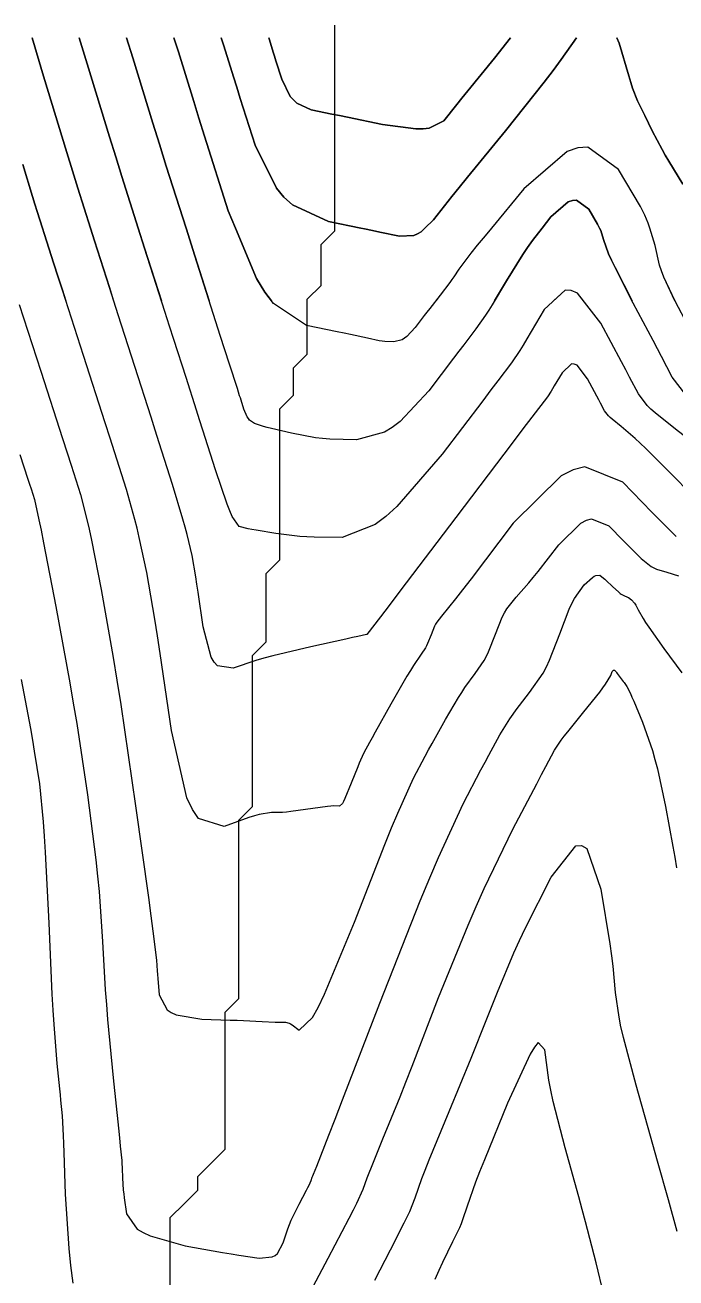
# Model space of a CAD drawing. Header units: metres. Extents: x 837475 to 838479, y 1189012 to 1191015.
# Drawn here: x 838301.2 to 838348.7, y 1190923.4 to 1191014.8 of the extents above; entities that cross this region are included whole.
import ezdxf

# ---------------------------------------------------------------- set-up
doc = ezdxf.new("R2010")
doc.units = ezdxf.units.M
doc.header["$LTSCALE"] = 0.3
for name, color, linetype in [('COTAS 10', 1, 'Continuous'), ('COTAS INT', 252, 'Continuous'), ('DRENAJE', 5, 'Continuous')]:
    doc.layers.add(name, color=color, linetype=linetype)

msp = doc.modelspace()

# ---------------------------------------------------------------- linework, layer by layer
at = {"layer": 'COTAS 10', "elevation": 1690}
msp.add_lwpolyline([(838330.422, 1191000), (838330.136, 1190999.725), (838329.87, 1190999.576), (838329.599, 1190999.468), (838328.574, 1190999.421), (838327.135, 1190999.717), (838326.602, 1190999.826), (838326.011, 1190999.947), (838325.75, 1191000), (838323.392, 1191000.479), (838320.745, 1191001.706), (838320.136, 1191002.263), (838319.581, 1191002.916), (838318.024, 1191006.061), (838316.943, 1191009.46), (838316.687, 1191010.272), (838316.451, 1191011.027), (838315.754, 1191013.292), (838315.561, 1191013.872), (838315.754, 1191013.292), (838316.451, 1191011.027), (838316.687, 1191010.272), (838316.943, 1191009.46), (838318.024, 1191006.061), (838319.581, 1191002.916), (838320.136, 1191002.263), (838320.745, 1191001.706), (838323.392, 1191000.479), (838325.75, 1191000), (838326.011, 1190999.947), (838326.602, 1190999.826), (838327.135, 1190999.717), (838328.574, 1190999.421), (838329.599, 1190999.468), (838329.87, 1190999.576), (838330.136, 1190999.725), (838330.422, 1191000), (838331.052, 1191000.605), (838332.391, 1191002.3), (838332.923, 1191002.962), (838333.526, 1191003.709), (838336.288, 1191007.104), (838339.122, 1191010.656), (838339.77, 1191011.501), (838340.358, 1191012.287), (838341.465, 1191013.872), (838340.358, 1191012.287), (838339.77, 1191011.501), (838339.122, 1191010.656), (838336.288, 1191007.104), (838333.526, 1191003.709), (838332.923, 1191002.962), (838332.391, 1191002.3), (838331.052, 1191000.605)], close=True, dxfattribs=at)
at = {"layer": 'COTAS 10'}
for points, elevation in [([(838349.237, 1191003.216), (838348.207, 1191004.885), (838347.957, 1191005.313), (838347.722, 1191005.727), (838347.003, 1191007.1), (838346.459, 1191008.214), (838346.336, 1191008.464), (838346.224, 1191008.689), (838345.916, 1191009.294), (838345.573, 1191010.205), (838345.439, 1191010.623), (838345.288, 1191011.114), (838344.601, 1191013.484), (838344.421, 1191013.872), (838344.601, 1191013.484), (838345.288, 1191011.114), (838345.439, 1191010.623), (838345.573, 1191010.205), (838345.916, 1191009.294), (838346.224, 1191008.689), (838346.336, 1191008.464), (838346.459, 1191008.214), (838347.003, 1191007.1), (838347.722, 1191005.727), (838347.957, 1191005.313), (838348.207, 1191004.885), (838349.237, 1191003.216)], 1690), ([(838301.088, 1191004.641), (838301.796, 1191002.31), (838301.969, 1191001.747), (838302.132, 1191001.22), (838302.516, 1191000), (838302.638, 1190999.612), (838303.346, 1190997.408), (838303.637, 1190996.506), (838303.969, 1190995.476), (838304.221, 1190994.695)], 1700), ([(838348.748, 1190977.517), (838347.829, 1190978.439), (838347.437, 1190978.837), (838346.984, 1190979.298), (838344.85, 1190981.479), (838342.087, 1190982.593), (838341.239, 1190982.38), (838340.354, 1190981.942), (838336.857, 1190978.477), (838333.782, 1190974.435), (838333.164, 1190973.632), (838332.647, 1190972.966), (838331.619, 1190971.703), (838331.279, 1190971.272), (838331.195, 1190971.13), (838331.116, 1190970.978), (838330.864, 1190970.35), (838330.617, 1190969.711), (838330.539, 1190969.552), (838330.458, 1190969.402), (838330.133, 1190968.927), (838329.583, 1190968.111), (838329.36, 1190967.746), (838329.106, 1190967.32), (838327.933, 1190965.279), (838326.795, 1190963.256), (838326.563, 1190962.842), (838326.367, 1190962.49), (838325.959, 1190961.747), (838325.714, 1190961.204), (838325.62, 1190960.979), (838325.515, 1190960.72), (838325.043, 1190959.517), (838324.58, 1190958.399), (838324.481, 1190958.194), (838324.394, 1190958.035), (838324.185, 1190957.842), (838323.775, 1190957.876), (838323.561, 1190957.86), (838323.303, 1190957.834), (838320.626, 1190957.455), (838320.31, 1190957.42), (838320.022, 1190957.395), (838319.228, 1190957.374), (838318.328, 1190957.242), (838317.975, 1190957.146), (838317.577, 1190957.024), (838315.762, 1190956.369), (838313.89, 1190956.942), (838313.456, 1190957.595), (838313.058, 1190958.462), (838311.924, 1190963.375), (838311.101, 1190968.978), (838310.899, 1190970.279), (838310.709, 1190971.473), (838310.118, 1190974.879), (838309.576, 1190977.45), (838309.418, 1190978.117), (838309.256, 1190978.764), (838308.639, 1190980.936), (838307.77, 1190983.677), (838307.448, 1190984.682), (838307.092, 1190985.794), (838305.511, 1190990.701), (838303.969, 1190995.476), (838303.637, 1190996.506), (838303.346, 1190997.408), (838302.638, 1190999.612), (838302.516, 1191000), (838302.132, 1191001.22), (838301.969, 1191001.747), (838301.796, 1191002.31), (838301.088, 1191004.641)], 1700), ([(838343.466, 1190922.206), (838342.914, 1190924.557), (838342.138, 1190927.536), (838341.898, 1190928.429), (838341.647, 1190929.352), (838340.649, 1190932.931), (838339.771, 1190936.322), (838339.595, 1190937.127), (838339.448, 1190937.874), (838339.159, 1190940.087), (838338.681, 1190940.604), (838338.415, 1190940.281), (838338.092, 1190939.757), (838336.44, 1190936.183), (838334.753, 1190932.056), (838334.407, 1190931.183), (838334.114, 1190930.427), (838333.494, 1190928.671), (838333.163, 1190927.67), (838333.052, 1190927.389), (838332.933, 1190927.107), (838332.434, 1190926.077), (838331.705, 1190924.568), (838331.441, 1190923.984), (838331.149, 1190923.328)], 1710)]:
    msp.add_lwpolyline(points, dxfattribs=dict(at, elevation=elevation))
at = {"layer": 'COTAS INT'}
for points, elevation in [([(838349.96, 1190980.473), (838348.288, 1190982.182), (838346.531, 1190983.937), (838346.128, 1190984.322), (838345.762, 1190984.663), (838344.739, 1190985.528), (838344.074, 1190986.058), (838343.932, 1190986.187), (838343.809, 1190986.309), (838343.519, 1190986.684), (838343.227, 1190987.239), (838343.103, 1190987.474), (838342.96, 1190987.744), (838342.287, 1190989.015), (838341.518, 1190989.997), (838341.314, 1190990.085), (838341.114, 1190990.093), (838340.423, 1190989.46), (838339.854, 1190988.49), (838339.73, 1190988.286), (838339.622, 1190988.11), (838339.353, 1190987.706), (838338.222, 1190986.22), (838337.57, 1190985.361), (838336.772, 1190984.308), (838332.664, 1190978.89), (838328.587, 1190973.515), (838327.808, 1190972.489), (838327.181, 1190971.664), (838326.181, 1190970.355), (838326.17, 1190970.356), (838326.163, 1190970.356), (838326.149, 1190970.358), (838325.519, 1190970.223), (838325.128, 1190970.136), (838324.643, 1190970.029), (838322.105, 1190969.466), (838319.316, 1190968.802), (838318.672, 1190968.632), (838318.083, 1190968.468), (838316.421, 1190967.923), (838315.297, 1190968.073), (838315.048, 1190968.348), (838314.825, 1190968.723), (838314.245, 1190970.917), (838313.873, 1190973.45), (838313.782, 1190974.039), (838313.696, 1190974.578), (838313.429, 1190976.118), (838313.066, 1190977.655), (838312.921, 1190978.193), (838312.755, 1190978.779), (838311.995, 1190981.3), (838311.033, 1190984.345), (838310.741, 1190985.262), (838310.438, 1190986.21), (838309.252, 1190989.9), (838308.033, 1190993.678), (838307.71, 1190994.681), (838307.394, 1190995.667), (838306.301, 1190999.072), (838306.009, 1191000), (838305.093, 1191002.913), (838304.703, 1191004.173), (838304.29, 1191005.519), (838302.598, 1191011.087), (838301.756, 1191013.872), (838302.598, 1191011.087), (838304.29, 1191005.519), (838304.703, 1191004.173), (838305.093, 1191002.913), (838306.009, 1191000), (838306.301, 1190999.072), (838307.394, 1190995.667), (838307.705, 1190994.695)], 1698), ([(838350.309, 1190984.1), (838348.702, 1190985.344), (838347.224, 1190986.52), (838346.91, 1190986.806), (838346.637, 1190987.076), (838345.993, 1190987.907), (838345.345, 1190989.14), (838345.069, 1190989.662), (838344.752, 1190990.262), (838343.26, 1190993.082), (838341.552, 1190995.261), (838341.099, 1190995.456), (838340.655, 1190995.475), (838339.121, 1190994.07), (838337.858, 1190991.917), (838337.584, 1190991.464), (838337.343, 1190991.073), (838336.746, 1190990.178), (838335.736, 1190988.857), (838335.235, 1190988.199), (838334.638, 1190987.412), (838331.68, 1190983.513), (838328.38, 1190979.703), (838327.567, 1190978.974), (838326.798, 1190978.385), (838324.384, 1190977.435), (838322.344, 1190977.461), (838321.811, 1190977.488), (838321.292, 1190977.524), (838319.529, 1190977.727), (838318.104, 1190977.966), (838317.798, 1190978.024), (838317.529, 1190978.08), (838316.875, 1190978.254), (838316.36, 1190978.979), (838316.179, 1190979.382), (838315.981, 1190979.873), (838315.127, 1190982.375), (838314.213, 1190985.277), (838313.978, 1190986.019), (838313.751, 1190986.735), (838312.993, 1190989.099), (838312.098, 1190991.879), (838311.784, 1190992.857), (838311.441, 1190993.925), (838309.964, 1190998.532), (838309.499, 1191000), (838308.311, 1191003.755), (838307.857, 1191005.211), (838307.405, 1191006.67), (838305.785, 1191011.976), (838305.194, 1191013.872), (838305.785, 1191011.976), (838307.405, 1191006.67), (838307.857, 1191005.211), (838308.311, 1191003.755), (838309.499, 1191000), (838309.964, 1190998.532), (838311.194, 1190994.695)], 1696), ([(838335.493, 1190994.695), (838336.363, 1190996.158), (838337.559, 1190998.083), (838337.907, 1190998.593), (838338.262, 1190999.093), (838338.968, 1191000), (838339.604, 1191000.818), (838340.874, 1191001.915), (838341.183, 1191002.019), (838341.474, 1191002.037), (838342.374, 1191001.384), (838343.012, 1191000.302), (838343.14, 1191000.051), (838343.163, 1191000), (838343.14, 1191000.051), (838343.012, 1191000.302), (838342.374, 1191001.384), (838341.474, 1191002.037), (838341.183, 1191002.019), (838340.874, 1191001.915), (838339.604, 1191000.818), (838338.968, 1191000), (838338.262, 1190999.093), (838337.907, 1190998.593), (838337.559, 1190998.083), (838336.363, 1190996.158), (838335.323, 1190994.41), (838335.074, 1190994.011), (838334.841, 1190993.649), (838334.139, 1190992.649), (838333.251, 1190991.495), (838332.9, 1190991.036), (838332.504, 1190990.516), (838330.697, 1190988.136), (838328.61, 1190985.898), (838328.038, 1190985.469), (838327.469, 1190985.122), (838325.434, 1190984.555), (838323.476, 1190984.611), (838322.956, 1190984.657), (838322.444, 1190984.716), (838320.672, 1190985.037), (838319.218, 1190985.393), (838318.906, 1190985.474), (838318.634, 1190985.547), (838317.983, 1190985.746), (838317.624, 1190986), (838317.537, 1190986.107), (838317.456, 1190986.23), (838317.207, 1190986.807), (838317.005, 1190987.45), (838316.952, 1190987.615), (838316.902, 1190987.774), (838316.734, 1190988.298), (838316.162, 1190990.081), (838315.488, 1190992.183), (838313.627, 1190997.993), (838312.989, 1191000), (838311.55, 1191004.528), (838311.045, 1191006.135), (838310.57, 1191007.655), (838309.108, 1191012.414), (838308.634, 1191013.872), (838309.108, 1191012.414), (838310.57, 1191007.655), (838311.045, 1191006.135), (838311.55, 1191004.528), (838312.989, 1191000), (838313.627, 1190997.993), (838314.683, 1190994.695)], 1694), ([(838349.62, 1190992.875), (838348.669, 1190994.674), (838347.844, 1190996.433), (838347.674, 1190996.881), (838347.529, 1190997.312), (838347.215, 1190998.728), (838346.828, 1191000), (838346.715, 1191000.373), (838346.452, 1191000.947), (838346.136, 1191001.574), (838344.543, 1191004.27), (838342.302, 1191005.899), (838341.576, 1191005.854), (838340.805, 1191005.593), (838337.639, 1191002.859), (838335.266, 1191000), (838334.804, 1190999.444), (838334.241, 1190998.754), (838333.773, 1190998.174), (838332.888, 1190997.005), (838332.523, 1190996.444), (838332.384, 1190996.248), (838332.229, 1190996.035), (838331.533, 1190995.12), (838330.765, 1190994.132), (838330.565, 1190993.873), (838330.371, 1190993.62), (838329.713, 1190992.758), (838329.096, 1190992.097), (838328.927, 1190991.97), (838328.758, 1190991.867), (838328.157, 1190991.699), (838327.497, 1190991.735), (838327.291, 1190991.761), (838327.076, 1190991.793), (838326.22, 1190991.967), (838324.98, 1190992.245), (838324.525, 1190992.342), (838324.02, 1190992.448), (838321.79, 1190992.907), (838319.362, 1190994.504), (838318.732, 1190995.327), (838318.121, 1190996.317), (838316.594, 1191000), (838316.069, 1191001.267), (838314.337, 1191006.712), (838313.927, 1191008.013), (838313.548, 1191009.225), (838312.431, 1191012.853), (838312.092, 1191013.872), (838312.431, 1191012.853), (838313.548, 1191009.225), (838313.927, 1191008.013), (838314.337, 1191006.712), (838316.069, 1191001.267), (838316.594, 1191000), (838318.121, 1190996.317), (838318.732, 1190995.327), (838319.216, 1190994.695)], 1692), ([(838348.659, 1190994.695), (838347.844, 1190996.433), (838347.674, 1190996.881), (838347.529, 1190997.312), (838347.215, 1190998.728), (838346.828, 1191000), (838346.715, 1191000.373), (838346.452, 1191000.947), (838346.136, 1191001.574), (838344.543, 1191004.27), (838342.302, 1191005.899), (838341.576, 1191005.854), (838340.805, 1191005.593), (838337.639, 1191002.859), (838335.266, 1191000), (838334.804, 1190999.444), (838334.241, 1190998.754), (838333.773, 1190998.174), (838332.888, 1190997.005), (838332.523, 1190996.444), (838332.384, 1190996.248), (838332.229, 1190996.035), (838331.533, 1190995.12), (838331.203, 1190994.695)], 1692), ([(838349.465, 1190987.842), (838348.467, 1190989.131), (838347.676, 1190990.638), (838347.384, 1190991.193), (838347.059, 1190991.808), (838345.622, 1190994.525), (838344.288, 1190997.126), (838344.028, 1190997.667), (838343.816, 1190998.131), (838343.446, 1190999.16), (838343.245, 1190999.82), (838343.163, 1191000), (838343.245, 1190999.82), (838343.446, 1190999.16), (838343.816, 1190998.131), (838344.028, 1190997.667), (838344.288, 1190997.126), (838345.535, 1190994.695)], 1694), ([(838341.996, 1190994.695), (838341.552, 1190995.261), (838341.099, 1190995.456), (838340.655, 1190995.475), (838339.804, 1190994.695)], 1696), ([(838300.814, 1190994.442), (838302.392, 1190989.575), (838303.975, 1190984.666), (838304.311, 1190983.621), (838304.603, 1190982.714), (838305.284, 1190980.573), (838305.756, 1190978.749), (838305.915, 1190978.041), (838306.086, 1190977.246), (838306.807, 1190973.64), (838307.678, 1190968.68), (838307.944, 1190967.031), (838308.221, 1190965.262), (838309.312, 1190957.876), (838310.25, 1190951.182), (838310.432, 1190949.849), (838310.579, 1190948.741), (838310.828, 1190946.621), (838310.876, 1190945.839), (838310.897, 1190945.575), (838310.922, 1190945.291), (838311.04, 1190944.091), (838311.602, 1190943.007), (838311.906, 1190942.795), (838312.276, 1190942.621), (838314.151, 1190942.311), (838316.221, 1190942.25), (838316.715, 1190942.232), (838317.173, 1190942.214), (838318.542, 1190942.148), (838319.497, 1190942.099), (838319.695, 1190942.092), (838319.865, 1190942.089), (838320.239, 1190942.099), (838320.507, 1190942.028), (838320.61, 1190941.972), (838320.724, 1190941.901), (838321.242, 1190941.514), (838322.225, 1190942.426), (838322.633, 1190943.173), (838323.1, 1190944.135), (838325.278, 1190949.395), (838327.498, 1190955.056), (838327.991, 1190956.27), (838328.432, 1190957.331), (838329.586, 1190959.886), (838330.436, 1190961.489), (838330.685, 1190961.949), (838330.94, 1190962.415), (838331.911, 1190964.16), (838332.861, 1190965.766), (838333.102, 1190966.145), (838333.335, 1190966.496), (838334.096, 1190967.527), (838334.748, 1190968.48), (838334.911, 1190968.781), (838335.066, 1190969.098), (838335.562, 1190970.379), (838336.066, 1190971.639), (838336.226, 1190971.943), (838336.394, 1190972.228), (838337.076, 1190973.093), (838338.004, 1190974.128), (838338.327, 1190974.519), (838338.68, 1190974.956), (838340.196, 1190976.914), (838341.792, 1190978.495), (838342.196, 1190978.695), (838342.583, 1190978.792), (838343.844, 1190978.284), (838344.908, 1190977.2), (838345.171, 1190976.935), (838345.421, 1190976.684), (838346.207, 1190975.903), (838346.918, 1190975.336), (838347.119, 1190975.219), (838347.321, 1190975.121), (838348.07, 1190974.913), (838348.907, 1190974.649)], 1702), ([(838300.873, 1190983.496), (838301.451, 1190981.703), (838301.574, 1190981.322), (838301.68, 1190980.991), (838301.929, 1190980.209), (838302.256, 1190978.734), (838302.412, 1190977.966), (838302.596, 1190977.041), (838303.496, 1190972.401), (838304.51, 1190966.854), (838304.765, 1190965.358), (838305.01, 1190963.878), (838305.804, 1190958.676), (838306.413, 1190953.938), (838306.54, 1190952.75), (838306.65, 1190951.617), (838306.899, 1190947.974), (838307.099, 1190944.446), (838307.178, 1190943.386), (838307.267, 1190942.289), (838307.672, 1190938.026), (838308.054, 1190934.367), (838308.129, 1190933.652), (838308.19, 1190933.065), (838308.297, 1190932.019), (838308.316, 1190931.698), (838308.322, 1190931.568), (838308.327, 1190931.419), (838308.349, 1190930.734), (838308.409, 1190929.846), (838308.439, 1190929.569), (838308.474, 1190929.28), (838308.65, 1190928.124), (838309.435, 1190927.011), (838309.854, 1190926.749), (838310.361, 1190926.506), (838312.92, 1190925.796), (838315.655, 1190925.304), (838316.273, 1190925.199), (838316.83, 1190925.108), (838318.337, 1190924.891), (838319.281, 1190924.982), (838319.482, 1190925.085), (838319.659, 1190925.221), (838320.08, 1190925.993), (838320.412, 1190927.031), (838320.531, 1190927.335), (838320.663, 1190927.646), (838321.239, 1190928.83), (838321.772, 1190929.842), (838321.877, 1190930.045), (838321.963, 1190930.215), (838322.117, 1190930.55), (838322.2, 1190930.781), (838322.241, 1190930.886), (838322.29, 1190931.008), (838322.531, 1190931.596), (838323.414, 1190933.846), (838323.868, 1190935.016), (838324.412, 1190936.424), (838327.132, 1190943.483), (838330.08, 1190950.949), (838330.767, 1190952.613), (838331.398, 1190954.103), (838333.212, 1190958.025), (838334.505, 1190960.487), (838334.807, 1190961.055), (838335.085, 1190961.575), (838335.889, 1190963.042), (838336.615, 1190964.212), (838336.845, 1190964.545), (838337.086, 1190964.882), (838338.06, 1190966.128), (838339.038, 1190967.557), (838339.282, 1190968.009), (838339.515, 1190968.485), (838340.26, 1190970.409), (838340.939, 1190972.223), (838341.13, 1190972.631), (838341.322, 1190972.997), (838342.027, 1190973.979), (838342.64, 1190974.524), (838342.773, 1190974.615), (838342.891, 1190974.681), (838343.188, 1190974.703), (838343.447, 1190974.484), (838343.542, 1190974.399), (838343.646, 1190974.302), (838344.106, 1190973.86), (838344.559, 1190973.443), (838344.659, 1190973.362), (838344.748, 1190973.296), (838344.979, 1190973.18), (838345.154, 1190973.124), (838345.209, 1190973.096), (838345.265, 1190973.062), (838345.49, 1190972.894), (838345.709, 1190972.659), (838345.763, 1190972.584), (838345.813, 1190972.503), (838345.968, 1190972.173), (838346.337, 1190971.522), (838346.523, 1190971.239), (838346.745, 1190970.911), (838347.847, 1190969.357), (838349.15, 1190967.562)], 1704), ([(838321.832, 1190922.004), (838323.366, 1190924.897), (838324.898, 1190927.814), (838325.201, 1190928.406), (838325.45, 1190928.904), (838325.909, 1190929.924), (838326.201, 1190930.734), (838326.344, 1190931.1), (838326.515, 1190931.528), (838327.358, 1190933.585), (838328.602, 1190936.661), (838329.025, 1190937.731), (838329.482, 1190938.895), (838331.417, 1190943.886), (838333.562, 1190949.181), (838334.151, 1190950.536), (838334.737, 1190951.843), (838336.839, 1190956.164), (838338.574, 1190959.485), (838338.929, 1190960.162), (838339.23, 1190960.734), (838339.867, 1190961.923), (838340.37, 1190962.659), (838340.587, 1190962.945), (838340.837, 1190963.267), (838342.023, 1190964.728), (838343.176, 1190966.165), (838343.407, 1190966.472), (838343.599, 1190966.74), (838343.973, 1190967.379), (838344.089, 1190967.671), (838344.119, 1190967.72), (838344.148, 1190967.756), (838344.243, 1190967.769), (838344.362, 1190967.642), (838344.406, 1190967.588), (838344.455, 1190967.527), (838344.67, 1190967.239), (838344.894, 1190966.93), (838344.948, 1190966.856), (838344.999, 1190966.786), (838345.154, 1190966.573), (838345.41, 1190966.063), (838345.524, 1190965.806), (838345.657, 1190965.499), (838346.293, 1190963.973), (838347.012, 1190961.901), (838347.197, 1190961.25), (838347.376, 1190960.565), (838347.969, 1190957.813), (838348.502, 1190954.905), (838348.642, 1190954.122), (838348.779, 1190953.348)], 1706), ([(838300.966, 1190967.089), (838301.63, 1190963.52), (838301.782, 1190962.666), (838301.919, 1190961.869), (838302.297, 1190959.476), (838302.575, 1190956.694), (838302.649, 1190955.652), (838302.721, 1190954.493), (838302.971, 1190949.326), (838303.208, 1190944.146), (838303.272, 1190942.977), (838303.335, 1190941.925), (838303.558, 1190939.085), (838303.75, 1190937.228), (838303.794, 1190936.796), (838303.833, 1190936.398), (838303.942, 1190935.259), (838304.027, 1190933.829), (838304.052, 1190933.249), (838304.077, 1190932.589), (838304.173, 1190929.541), (838304.44, 1190925.59), (838304.572, 1190924.36), (838304.731, 1190923.072)], 1706), ([(838326.769, 1190923.286), (838327.9, 1190925.487), (838328.916, 1190927.461), (838329.126, 1190927.898), (838329.306, 1190928.287), (838329.701, 1190929.297), (838330.201, 1190930.686), (838330.447, 1190931.314), (838330.74, 1190932.047), (838332.186, 1190935.575), (838333.79, 1190939.476), (838334.182, 1190940.445), (838334.552, 1190941.366), (838335.702, 1190944.289), (838336.914, 1190947.163), (838337.323, 1190948.052), (838337.763, 1190948.982), (838339.62, 1190952.679), (838341.434, 1190954.954), (838341.848, 1190954.988), (838342.223, 1190954.763), (838343.259, 1190951.797), (838343.898, 1190947.808), (838344.023, 1190946.939), (838344.125, 1190946.171), (838344.306, 1190944.249), (838344.554, 1190942.452), (838344.699, 1190941.764), (838344.877, 1190940.994), (838345.794, 1190937.525), (838346.846, 1190933.805), (838347.359, 1190931.992), (838348.159, 1190929.164), (838348.803, 1190926.867)], 1708)]:
    msp.add_lwpolyline(points, dxfattribs=dict(at, elevation=elevation))
at = {"layer": 'COTAS INT', "elevation": 1688}
msp.add_lwpolyline([(838319.03, 1191013.872), (838319.077, 1191013.73), (838319.354, 1191012.83), (838319.448, 1191012.53), (838319.55, 1191012.207), (838319.98, 1191010.856), (838320.598, 1191009.605), (838320.819, 1191009.346), (838321.061, 1191009.124), (838322.114, 1191008.636), (838323.638, 1191008.324), (838324.177, 1191008.213), (838324.767, 1191008.091), (838327.323, 1191007.561), (838329.766, 1191007.236), (838330.286, 1191007.244), (838330.737, 1191007.294), (838331.802, 1191007.826), (838332.745, 1191009.021), (838333.12, 1191009.487), (838333.545, 1191010.014), (838335.491, 1191012.406), (838336.658, 1191013.872), (838335.491, 1191012.406), (838333.545, 1191010.014), (838333.12, 1191009.487), (838332.745, 1191009.021), (838331.802, 1191007.826), (838330.737, 1191007.294), (838330.286, 1191007.244), (838329.766, 1191007.236), (838327.323, 1191007.561), (838324.767, 1191008.091), (838324.177, 1191008.213), (838323.638, 1191008.324), (838322.114, 1191008.636), (838321.061, 1191009.124), (838320.819, 1191009.346), (838320.598, 1191009.605), (838319.98, 1191010.856), (838319.55, 1191012.207), (838319.448, 1191012.53), (838319.354, 1191012.83), (838319.077, 1191013.73)], close=True, dxfattribs=at)
at = {"layer": 'DRENAJE'}
for points in [[(838316.84, 1190945.834, 1701.539), (838316.84, 1190946.833, 1701.403), (838316.84, 1190947.833, 1701.269), (838316.84, 1190948.833, 1701.134), (838316.84, 1190949.832, 1700.999), (838316.84, 1190950.832, 1700.865), (838316.84, 1190951.832, 1700.73), (838316.84, 1190952.831, 1700.595), (838316.84, 1190953.831, 1700.461), (838316.84, 1190954.831, 1700.323), (838316.84, 1190955.83, 1700.171), (838316.84, 1190956.83, 1700.034), (838317.84, 1190957.83, 1699.948), (838317.84, 1190958.829, 1699.773), (838317.84, 1190959.829, 1699.565), (838317.84, 1190960.828, 1699.371), (838317.84, 1190961.828, 1699.182), (838317.84, 1190962.828, 1698.994), (838317.84, 1190963.827, 1698.809), (838317.84, 1190964.827, 1698.625), (838317.84, 1190965.827, 1698.446), (838317.84, 1190966.826, 1698.27), (838317.84, 1190967.826, 1698.11), (838317.84, 1190968.826, 1698.013), (838318.839, 1190969.825, 1697.862), (838318.839, 1190970.825, 1697.662), (838318.839, 1190971.825, 1697.443), (838318.839, 1190972.824, 1697.223), (838318.839, 1190973.824, 1697.002), (838318.839, 1190974.824, 1696.782), (838319.839, 1190975.823, 1696.463), (838319.839, 1190976.823, 1696.226), (838319.839, 1190977.823, 1695.966), (838319.839, 1190978.822, 1695.698), (838319.839, 1190979.822, 1695.431), (838319.839, 1190980.822, 1695.171), (838319.839, 1190981.821, 1694.913), (838319.839, 1190982.821, 1694.659), (838319.839, 1190983.821, 1694.411), (838319.839, 1190984.82, 1694.137), (838319.839, 1190985.82, 1693.875), (838319.839, 1190986.82, 1693.637), (838320.839, 1190987.819, 1693.313), (838320.839, 1190988.819, 1693.076), (838320.839, 1190989.819, 1692.842), (838321.838, 1190990.818, 1692.52), (838321.838, 1190991.818, 1692.282), (838321.838, 1190992.818, 1692.043), (838321.838, 1190993.817, 1691.798), (838321.838, 1190994.817, 1691.56), (838322.838, 1190995.817, 1691.219), (838322.838, 1190996.816, 1690.97), (838322.838, 1190997.816, 1690.723), (838322.838, 1190998.816, 1690.489), (838323.838, 1190999.815, 1690.152), (838323.838, 1191000.815, 1689.899), (838323.838, 1191001.815, 1689.646), (838323.838, 1191002.814, 1689.394), (838323.838, 1191003.814, 1689.142), (838323.838, 1191004.814, 1688.89), (838323.838, 1191005.813, 1688.64), (838323.838, 1191006.813, 1688.389), (838323.838, 1191007.813, 1688.155), (838323.838, 1191008.812, 1688.022), (838323.838, 1191009.812, 1688.009), (838323.838, 1191010.812, 1688.007), (838323.838, 1191011.811, 1688.005), (838323.838, 1191012.811, 1688.003), (838323.838, 1191013.811, 1688.002), (838323.838, 1191014.81, 1688)], [(838313.841, 1190929.839, 1704.002), (838313.841, 1190930.839, 1704), (838314.841, 1190931.838, 1703.995), (838315.84, 1190932.838, 1703.917), (838315.84, 1190933.838, 1703.736), (838315.84, 1190934.837, 1703.531), (838315.84, 1190935.837, 1703.326), (838315.84, 1190936.837, 1703.121), (838315.84, 1190937.836, 1702.916), (838315.84, 1190938.836, 1702.711), (838315.84, 1190939.836, 1702.506), (838315.84, 1190940.835, 1702.302), (838315.84, 1190941.835, 1702.113), (838315.84, 1190942.835, 1702), (838316.84, 1190943.834, 1701.83), (838316.84, 1190944.834, 1701.682), (838316.84, 1190945.834, 1701.539)], [(838311.842, 1190922.841, 1704.726), (838311.842, 1190923.841, 1704.489), (838311.842, 1190924.841, 1704.262), (838311.842, 1190925.84, 1704.078), (838311.842, 1190926.84, 1704.009), (838311.842, 1190927.84, 1704.007), (838312.841, 1190928.839, 1704.004), (838313.841, 1190929.839, 1704.002)]]:
    msp.add_polyline3d(points, dxfattribs=at)

doc.saveas('drawing.dxf')
